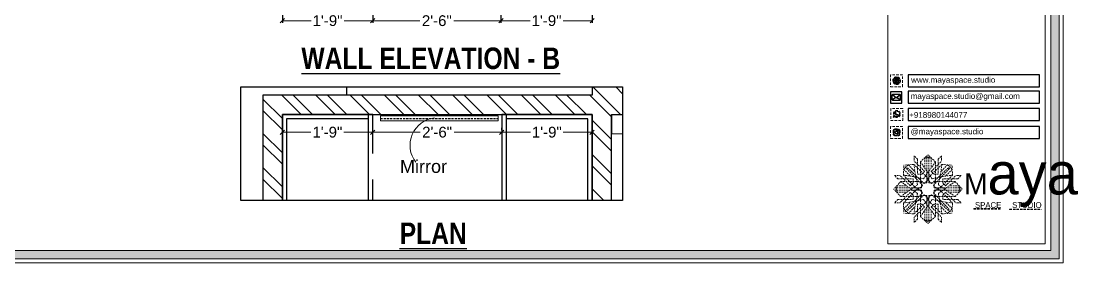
# Model space of a CAD drawing. Header units: millimetres. Extents: x 56222 to 3066687, y -650199 to -121287.
# Drawn here: x 137410.6 to 137656.2, y -182937 to -182880.8 of the extents above; entities that cross this region are included whole.
import ezdxf

# ---------------------------------------------------------------- set-up
doc = ezdxf.new("R2010")
doc.units = ezdxf.units.MM
doc.header["$MEASUREMENT"] = 0
doc.header["$PDMODE"] = 35
doc.linetypes.add('DASHED', pattern=[0.75, 0.5, -0.25])
doc.linetypes.add('DASHEDX2', pattern=[1.5, 1, -0.5])
doc.layers.get('Defpoints').update_dxf_attribs({"color": 220})
doc.layers.add('AR HATCH-7', color=7, linetype='Continuous')
for name, color, linetype, lineweight in [('dim05', 1, 'Continuous', 13), ('Dimension', 10, 'DASHEDX2', 20), ('ELEVATION ( SPIRAL STAIR )', 250, 'Continuous', 9), ('FIRST FLOOR', 7, 'Continuous', 9), ('FIRST FLOOR_( PLine )_', 251, 'Continuous', 30), ('FUR1', 1, 'Continuous', 0), ('FURNITURE', 32, 'Continuous', 9), ('Labelling', 1, 'Continuous', 25), ('wall', 7, 'Continuous', 30), ('XX~SLAB ( BEAM )~ ( DIM )', 7, 'Continuous', 9)]:
    doc.layers.add(name, color=color, linetype=linetype, lineweight=lineweight)
doc.styles.add('Arial', font='arial.ttf')
doc.styles.get("Standard").update_dxf_attribs({"font": 'arial.ttf', "height": 6})
doc.styles.add('style4', font='ARIALN.TTF')
doc.dimstyles.new('ISO-25', dxfattribs={"dimtxt": 2.5, "dimasz": 1, "dimexe": 0.5, "dimexo": 1, "dimtad": 0, "dimdec": 1, "dimlunit": 4, "dimtxsty": 'Standard', "dimblk": 'OBLIQUE', "dimcen": 2.5, "dimclrd": 1, "dimclre": 1, "dimclrt": 5, "dimadec": 0, "dimazin": 0, "dimtfac": 1, "dimtdec": 1, "dimtmove": 0, "dimatfit": 3, "dimfxl": 1, "dimlwd": -1, "dimarcsym": 0})

# ---------------------------------------------------------------- blocks, each defined once
blk = doc.blocks.new('_Oblique')
at = {"layer": 'wall', "color": 0, "lineweight": -2}
blk.add_line((-0.5, -0.5), (0.5, 0.5), dxfattribs=at)
blk = doc.blocks.new('*D652')
at = {"layer": 'Defpoints', "color": 0, "lineweight": 30, "transparency": 16777216}
for p in [(137492.29, -182875.03), (137471.29, -182878.03), (137492.29, -182880.68)]:
    blk.add_point(p, dxfattribs=at)
at = {"layer": 'dim05', "color": 1, "linetype": 'Continuous', "lineweight": -2, "transparency": 16777216}
for p, q in [((137492.29, -182876.03), (137492.29, -182881.18)), ((137471.29, -182879.03), (137471.29, -182881.18))]:
    blk.add_line(p, q, dxfattribs=at)
at = {"layer": 'dim05', "color": 1, "linetype": 'Continuous', "transparency": 16777216}
for p, q in [((137471.29, -182880.68), (137477.96, -182880.68)), ((137492.29, -182880.68), (137485.62, -182880.68))]:
    blk.add_line(p, q, dxfattribs=at)
at = {"layer": 'dim05', "color": 1, "transparency": 16777216, "rotation": 180}
blk.add_blockref('_Oblique', (137471.29, -182880.68), dxfattribs=at)
at = {"layer": 'dim05', "color": 1, "transparency": 16777216}
blk.add_blockref('_Oblique', (137492.29, -182880.68), dxfattribs=at)
at = {"layer": 'dim05', "color": 5, "lineweight": 25, "transparency": 16777216, "insert": (137481.79, -182880.68), "char_height": 2.5, "attachment_point": 5, "style": 'Arial'}
blk.add_mtext('1\'-9"', dxfattribs=at)
blk = doc.blocks.new('*D653')
at = {"layer": 'Defpoints', "color": 0, "lineweight": 30, "transparency": 16777216}
for p in [(137492.29, -182875.03), (137522.1, -182875.03), (137522.1, -182880.68)]:
    blk.add_point(p, dxfattribs=at)
at = {"layer": 'dim05', "color": 1, "linetype": 'Continuous', "lineweight": -2, "transparency": 16777216}
for p, q in [((137492.29, -182876.03), (137492.29, -182881.18)), ((137522.1, -182876.03), (137522.1, -182881.18))]:
    blk.add_line(p, q, dxfattribs=at)
at = {"layer": 'dim05', "color": 1, "linetype": 'Continuous', "transparency": 16777216}
for p, q in [((137492.29, -182880.68), (137503.22, -182880.68)), ((137522.1, -182880.68), (137511.16, -182880.68))]:
    blk.add_line(p, q, dxfattribs=at)
at = {"layer": 'dim05', "color": 1, "transparency": 16777216, "rotation": 180}
blk.add_blockref('_Oblique', (137492.29, -182880.68), dxfattribs=at)
at = {"layer": 'dim05', "color": 1, "transparency": 16777216}
blk.add_blockref('_Oblique', (137522.1, -182880.68), dxfattribs=at)
at = {"layer": 'dim05', "color": 5, "lineweight": 25, "transparency": 16777216, "insert": (137507.19, -182880.68), "char_height": 2.5, "attachment_point": 5, "style": 'Arial'}
blk.add_mtext('2\'-6"', dxfattribs=at)
blk = doc.blocks.new('*D654')
at = {"layer": 'Defpoints', "color": 0, "lineweight": 30, "transparency": 16777216}
for p in [(137522.1, -182875.03), (137543.29, -182878.03), (137543.29, -182880.68)]:
    blk.add_point(p, dxfattribs=at)
at = {"layer": 'dim05', "color": 1, "linetype": 'Continuous', "lineweight": -2, "transparency": 16777216}
for p, q in [((137522.1, -182876.03), (137522.1, -182881.18)), ((137543.29, -182879.03), (137543.29, -182881.18))]:
    blk.add_line(p, q, dxfattribs=at)
at = {"layer": 'dim05', "color": 1, "linetype": 'Continuous', "transparency": 16777216}
for p, q in [((137522.1, -182880.68), (137528.86, -182880.68)), ((137543.29, -182880.68), (137536.52, -182880.68))]:
    blk.add_line(p, q, dxfattribs=at)
at = {"layer": 'dim05', "color": 1, "transparency": 16777216, "rotation": 180}
blk.add_blockref('_Oblique', (137522.1, -182880.68), dxfattribs=at)
at = {"layer": 'dim05', "color": 1, "transparency": 16777216}
blk.add_blockref('_Oblique', (137543.29, -182880.68), dxfattribs=at)
at = {"layer": 'dim05', "color": 5, "lineweight": 25, "transparency": 16777216, "insert": (137532.69, -182880.68), "char_height": 2.5, "attachment_point": 5, "style": 'Arial'}
blk.add_mtext('1\'-9"', dxfattribs=at)
blk = doc.blocks.new('FSFSF')
at = {"color": 42, "lineweight": 5, "true_color": 0xe0ac11}
for p, q in [((28600.03, 143.51), (28600.03, 140.16)), ((28602.15, 141.41), (28600.03, 143.51)), ((28606.47, 133.76), (28600.03, 140.16)), ((28602.15, 141.41), (28602.15, 131.95)), ((28603.86, 139.69), (28608.58, 144.08)), ((28603.86, 126.58), (28603.86, 139.69)), ((28603.86, 139.69), (28608.58, 133.02)), ((28607.9, 142.22), (28606.58, 142.22)), ((28606.58, 142.22), (28606.58, 135.84)), ((28607.9, 142.22), (28608.58, 142.85)), ((28607.9, 142.22), (28607.9, 126.58)), ((28613.31, 139.69), (28608.58, 144.08)), ((28609.27, 142.22), (28608.59, 142.85)), ((28613.31, 139.69), (28608.59, 133.02)), ((28609.27, 142.22), (28609.27, 126.58)), ((28609.27, 142.22), (28610.59, 142.22)), ((28610.59, 142.22), (28610.59, 135.84)), ((28610.7, 133.76), (28617.14, 140.16)), ((28613.31, 126.58), (28613.31, 139.69)), ((28615.02, 141.41), (28617.14, 143.51)), ((28615.02, 141.41), (28615.02, 131.95)), ((28617.14, 143.51), (28617.14, 140.16)), ((28593.19, 131.45), (28593.54, 137.71)), ((28593.39, 135), (28594.56, 136.12)), ((28593.39, 135), (28597.6, 130.78)), ((28599.8, 138.06), (28593.54, 137.71)), ((28595.12, 136.69), (28594.53, 136.69)), ((28594.56, 136.12), (28594.56, 136.71)), ((28605.17, 124.98), (28594.56, 136.12)), ((28596.24, 137.86), (28595.12, 136.69)), ((28606.27, 126.08), (28595.12, 136.69)), ((28596.24, 137.86), (28600.47, 133.65)), ((28601.03, 130), (28599.8, 138.06)), ((28599.8, 138.05), (28608.58, 129.56)), ((28606.47, 133.76), (28604.75, 131.95)), ((28605.86, 129.18), (28608.58, 133.02)), ((28617.37, 138.05), (28608.59, 129.56)), ((28611.31, 129.18), (28608.59, 133.02)), ((28610.7, 133.76), (28612.42, 131.95)), ((28610.9, 126.08), (28622.05, 136.69)), ((28612.02, 124.98), (28622.62, 136.12)), ((28616.14, 130), (28617.37, 138.06)), ((28620.93, 137.86), (28616.7, 133.65)), ((28617.37, 138.06), (28623.63, 137.71)), ((28623.8, 135), (28619.59, 130.78)), ((28620.93, 137.86), (28622.05, 136.69)), ((28622.05, 136.69), (28622.64, 136.69)), ((28622.62, 136.12), (28622.62, 136.71)), ((28623.8, 135), (28622.62, 136.12)), ((28624, 131.45), (28623.65, 137.71)), ((28591.56, 127.39), (28587.17, 122.66)), ((28587.73, 131.22), (28591.08, 131.22)), ((28589.84, 129.1), (28587.73, 131.22)), ((28589.84, 129.1), (28599.29, 129.1)), ((28597.49, 124.78), (28591.08, 131.22)), ((28604.66, 127.39), (28591.56, 127.39)), ((28591.56, 127.39), (28598.23, 122.67)), ((28593.19, 131.45), (28601.69, 122.67)), ((28601.25, 130.22), (28593.19, 131.45)), ((28597.49, 124.78), (28599.29, 126.5)), ((28599.29, 126.5), (28599.29, 129.1)), ((28605.86, 129.18), (28601.03, 130)), ((28602.07, 125.39), (28601.25, 130.22)), ((28604.75, 131.95), (28602.15, 131.95)), ((28603.68, 126.54), (28603.68, 127.39)), ((28604.66, 126.54), (28603.68, 126.54)), ((28604.71, 127.57), (28603.86, 127.57)), ((28607.9, 126.58), (28603.86, 126.58)), ((28604.66, 123.35), (28604.66, 127.39)), ((28604.7, 126.58), (28604.71, 127.57)), ((28606.27, 126.08), (28608.58, 128.27)), ((28607.9, 128.92), (28608.58, 129.56)), ((28607.9, 128.92), (28608.58, 128.27)), ((28609.27, 128.92), (28608.59, 129.56)), ((28609.27, 128.92), (28608.59, 128.27)), ((28610.9, 126.08), (28608.59, 128.27)), ((28609.27, 126.58), (28613.31, 126.58)), ((28611.31, 129.18), (28616.14, 130)), ((28612.42, 131.95), (28615.02, 131.95)), ((28612.46, 126.58), (28612.46, 127.57)), ((28612.46, 127.57), (28613.31, 127.57)), ((28612.52, 123.35), (28612.52, 127.39)), ((28612.52, 127.39), (28625.63, 127.39)), ((28612.52, 126.54), (28613.51, 126.54)), ((28613.51, 126.54), (28613.51, 127.39)), ((28615.12, 125.39), (28615.94, 130.22)), ((28623.99, 131.45), (28615.5, 122.67)), ((28615.94, 130.22), (28624, 131.45)), ((28627.34, 129.1), (28617.89, 129.1)), ((28617.89, 126.5), (28617.89, 129.1)), ((28619.7, 124.78), (28617.89, 126.5)), ((28625.63, 127.39), (28618.96, 122.67)), ((28619.7, 124.78), (28626.1, 131.22)), ((28625.63, 127.39), (28630.02, 122.66)), ((28629.45, 131.22), (28626.1, 131.22)), ((28627.34, 129.1), (28629.45, 131.22)), ((28591.56, 117.94), (28587.17, 122.66)), ((28589.03, 123.35), (28588.4, 122.67)), ((28589.03, 121.98), (28588.4, 122.65)), ((28589.03, 123.35), (28589.03, 124.67)), ((28589.03, 124.67), (28595.4, 124.67)), ((28589.03, 123.35), (28604.66, 123.35)), ((28589.03, 121.98), (28604.66, 121.98)), ((28589.03, 121.98), (28589.03, 120.66)), ((28589.03, 120.66), (28595.4, 120.66)), ((28597.49, 120.54), (28591.08, 114.11)), ((28591.56, 117.94), (28598.23, 122.65)), ((28593.19, 113.88), (28601.69, 122.65)), ((28605.17, 120.35), (28594.56, 109.2)), ((28597.49, 120.54), (28599.29, 118.83)), ((28602.07, 125.39), (28598.23, 122.67)), ((28602.07, 119.94), (28598.23, 122.65)), ((28602.07, 119.94), (28601.25, 115.1)), ((28602.33, 123.35), (28601.69, 122.67)), ((28602.33, 121.98), (28601.69, 122.65)), ((28602.33, 123.35), (28602.97, 122.67)), ((28602.33, 121.98), (28602.97, 122.65)), ((28605.17, 124.98), (28602.97, 122.67)), ((28605.17, 120.35), (28602.97, 122.65)), ((28604.66, 121.98), (28604.66, 117.94)), ((28612.02, 124.98), (28614.21, 122.67)), ((28612.02, 120.35), (28614.21, 122.65)), ((28612.02, 120.35), (28622.62, 109.2)), ((28628.16, 123.35), (28612.52, 123.35)), ((28612.52, 121.98), (28612.52, 117.94)), ((28628.16, 121.98), (28612.52, 121.98)), ((28614.85, 123.35), (28614.21, 122.67)), ((28614.85, 121.98), (28614.21, 122.65)), ((28614.85, 123.35), (28615.5, 122.67)), ((28614.85, 121.98), (28615.5, 122.65)), ((28615.12, 125.39), (28618.96, 122.67)), ((28615.12, 119.94), (28618.96, 122.65)), ((28615.12, 119.94), (28615.94, 115.1)), ((28623.99, 113.88), (28615.5, 122.65)), ((28619.7, 120.54), (28617.89, 118.83)), ((28625.63, 117.94), (28618.96, 122.65)), ((28619.7, 120.54), (28626.1, 114.11)), ((28628.16, 124.67), (28621.78, 124.67)), ((28628.16, 120.66), (28621.78, 120.66)), ((28625.63, 117.94), (28630.02, 122.66)), ((28628.16, 123.35), (28628.16, 124.67)), ((28628.16, 123.35), (28628.78, 122.67)), ((28628.16, 121.98), (28628.78, 122.65)), ((28628.16, 121.98), (28628.16, 120.66)), ((28589.84, 116.23), (28587.73, 114.11)), ((28587.73, 114.11), (28591.08, 114.11)), ((28589.84, 116.23), (28599.29, 116.23)), ((28604.66, 117.94), (28591.56, 117.94)), ((28601.25, 115.1), (28593.19, 113.87)), ((28593.19, 113.87), (28593.54, 107.62)), ((28593.39, 110.32), (28597.6, 114.55)), ((28606.27, 119.15), (28595.12, 108.54)), ((28599.29, 118.83), (28599.29, 116.23)), ((28599.8, 107.17), (28608.58, 115.67)), ((28601.03, 115.23), (28599.8, 107.17)), ((28605.86, 116.05), (28601.03, 115.23)), ((28602.15, 103.82), (28602.15, 113.27)), ((28604.75, 113.27), (28602.15, 113.27)), ((28604.66, 118.78), (28603.68, 118.78)), ((28603.68, 118.78), (28603.68, 117.94)), ((28607.9, 118.65), (28603.86, 118.65)), ((28603.86, 118.65), (28603.86, 105.54)), ((28604.71, 117.66), (28603.86, 117.66)), ((28604.7, 118.65), (28604.71, 117.66)), ((28606.47, 111.47), (28604.75, 113.27)), ((28605.86, 116.05), (28608.58, 112.21)), ((28606.27, 119.15), (28608.58, 116.96)), ((28607.9, 103.01), (28607.9, 118.65)), ((28607.9, 116.31), (28608.58, 116.96)), ((28607.9, 116.31), (28608.58, 115.67)), ((28610.9, 119.15), (28608.59, 116.96)), ((28609.27, 116.31), (28608.59, 116.96)), ((28609.27, 116.31), (28608.59, 115.67)), ((28611.31, 116.05), (28608.59, 112.21)), ((28617.37, 107.17), (28608.59, 115.67)), ((28609.27, 118.65), (28613.31, 118.65)), ((28609.27, 103.01), (28609.27, 118.65)), ((28610.7, 111.47), (28612.42, 113.27)), ((28610.9, 119.15), (28622.05, 108.54)), ((28611.31, 116.05), (28616.14, 115.23)), ((28612.42, 113.27), (28615.02, 113.27)), ((28612.46, 118.65), (28612.46, 117.66)), ((28612.46, 117.66), (28613.31, 117.66)), ((28612.52, 118.78), (28613.51, 118.78)), ((28612.52, 117.94), (28625.63, 117.94)), ((28613.31, 118.65), (28613.31, 105.54)), ((28613.51, 118.78), (28613.51, 117.94)), ((28615.02, 103.82), (28615.02, 113.27)), ((28615.94, 115.1), (28624, 113.87)), ((28616.14, 115.23), (28617.37, 107.17)), ((28617.89, 118.83), (28617.89, 116.23)), ((28627.34, 116.23), (28617.89, 116.23)), ((28623.8, 110.32), (28619.59, 114.55)), ((28624, 113.87), (28623.65, 107.62)), ((28629.45, 114.11), (28626.1, 114.11)), ((28627.34, 116.23), (28629.45, 114.11)), ((28593.39, 110.32), (28594.56, 109.2)), ((28599.8, 107.17), (28593.54, 107.52)), ((28595.12, 108.54), (28594.53, 108.54)), ((28594.56, 109.2), (28594.56, 108.61)), ((28596.24, 107.37), (28595.12, 108.54)), ((28596.24, 107.37), (28600.47, 111.58)), ((28606.47, 111.47), (28600.03, 105.07)), ((28603.86, 105.54), (28608.58, 112.21)), ((28606.58, 103.01), (28606.58, 109.38)), ((28613.31, 105.54), (28608.59, 112.21)), ((28610.59, 103.01), (28610.59, 109.38)), ((28610.7, 111.47), (28617.14, 105.07)), ((28620.93, 107.37), (28616.7, 111.58)), ((28617.37, 107.17), (28623.63, 107.52)), ((28620.93, 107.37), (28622.05, 108.54)), ((28622.05, 108.54), (28622.64, 108.54)), ((28623.8, 110.32), (28622.62, 109.2)), ((28622.62, 109.2), (28622.62, 108.61)), ((28600.03, 101.71), (28600.03, 105.07)), ((28602.15, 103.82), (28600.03, 101.71)), ((28603.86, 105.54), (28608.58, 101.15)), ((28607.9, 103.01), (28606.58, 103.01)), ((28607.9, 103.01), (28608.58, 102.38)), ((28613.31, 105.54), (28608.58, 101.15)), ((28609.27, 103.01), (28608.59, 102.38)), ((28609.27, 103.01), (28610.59, 103.01)), ((28615.02, 103.82), (28617.14, 101.71)), ((28617.14, 101.71), (28617.14, 105.07))]:
    blk.add_line(p, q, dxfattribs=at)
blk = doc.blocks.new('hgwg')
at = {"layer": 'Dimension', "true_color": 0xd39e00}
h = blk.add_hatch(color=42, dxfattribs=at)
h.dxf.hatch_style = 1
h.paths.add_polyline_path([(27505.71, 45.05), (27494.27, 45.05), (27494.27, 44.9), (27505.71, 44.9)])
h = blk.add_hatch(color=42, dxfattribs=at)
h.dxf.hatch_style = 1
h.paths.add_polyline_path([(27523.3, 44.9), (27509.68, 44.9), (27509.68, 44.75), (27523.3, 44.75)])
at = {"layer": 'Dimension', "color": 42, "true_color": 0xd39e00}
for p, q in [((27494.27, 45.05), (27505.71, 45.05)), ((27494.27, 44.9), (27494.27, 45.05)), ((27494.27, 44.9), (27505.71, 44.9)), ((27505.71, 45.05), (27505.71, 44.9)), ((27509.68, 44.9), (27523.3, 44.9)), ((27509.68, 44.9), (27509.68, 44.75)), ((27509.68, 44.75), (27523.3, 44.75)), ((27523.3, 44.75), (27523.3, 44.9))]:
    blk.add_line(p, q, dxfattribs=at)
at = {"layer": 'Dimension', "color": 42, "true_color": 0xd39e00, "attachment_point": 1}
for s, width, insert, char_height in [('{\\fCinzel|b0|i0|c0|p2;\\H1.5x;M\\fAmsterdam One|b0|i0|c0|p2;\\H2x;aya}', 85.3277, (27490.17, 69.17), 6), ('{\\fCinzel|b0|i0|c0|p0;SPACE     STUDIO}', 66.129, (27494.83, 47.86), 2.5)]:
    blk.add_mtext_dynamic_manual_height_columns(s, width=width, gutter_width=30, heights=[0], dxfattribs=dict(at, insert=insert, char_height=char_height))
blk = doc.blocks.new('QEGW4TG')
at = {"layer": 'Dimension', "true_color": 0x000000}
h = blk.add_hatch(color=18, dxfattribs=at)
h.dxf.hatch_style = 1
h.paths.add_polyline_path([(2.69, 1.93, 0.170513), (2.95, 1.97, 0.190337), (3.11, 2.18, 0.316231), (3.07, 2.28), (2.79, 2.37, 0.273721), (2.69, 2.34, 0.040749), (2.63, 2.27, -0.441282), (2.53, 2.25, -0.11828), (2.06, 2.64, -0.441282), (2.07, 2.74, 0.040749), (2.13, 2.81, 0.290083), (2.14, 2.92), (2.01, 3.18, 0.316231), (1.91, 3.2, 0.190337), (1.73, 3, 0.170513), (1.72, 2.74, 0.252784)], flags=0)
h.paths.add_polyline_path([(1.19, 1.98), (1.03, 1.3, 0.550912), (1.11, 1.23), (1.75, 1.39, 6.344125)])
h.paths.add_polyline_path([(1.81, 1.7), (1.4, 1.6), (1.5, 2.03, -9.071339)], flags=16)
h.paths.add_polyline_path([(3.11, 2.16, -0.17811), (2.95, 1.97, -0.170513), (2.69, 1.93, -0.252784), (1.72, 2.74, -0.170513), (1.73, 3, -0.17811), (1.89, 3.19, -0.370089), (2.01, 3.18), (2.14, 2.92, -0.307185), (2.13, 2.8, -0.041087), (2.06, 2.73, 0.321676), (2.05, 2.65, 0.126524), (2.55, 2.24, 0.312216), (2.62, 2.26, -0.041087), (2.68, 2.34, -0.290673), (2.79, 2.37), (3.07, 2.28, -0.370089)], flags=0)
h = blk.add_hatch(color=18, dxfattribs=at)
h.dxf.hatch_style = 1
h.paths.add_polyline_path([(2.79, 2.37, 0.273721), (2.69, 2.34, 0.040749), (2.63, 2.27, -0.441282), (2.53, 2.25, -0.11828), (2.06, 2.64, -0.441282), (2.07, 2.74, 0.040749), (2.13, 2.81, 0.290083), (2.14, 2.92), (2.01, 3.18, 0.316231), (1.91, 3.2, 0.190337), (1.73, 3, 0.170513), (1.72, 2.74, 0.252784), (2.69, 1.93, 0.170513), (2.95, 1.97, 0.190337), (3.11, 2.18, 0.316231), (3.07, 2.28)])
for p, q in [((1.19, 1.98), (1.03, 1.3)), ((1.1, 1.23), (1.75, 1.39)), ((1.5, 2.03), (1.4, 1.6)), ((1.4, 1.6), (1.81, 1.7)), ((2.01, 3.18), (2.14, 2.92)), ((3.07, 2.28), (2.8, 2.36))]:
    blk.add_line(p, q)
blk.add_lwpolyline([(0, 0), (4.68, 0), (4.68, 4.68), (0, 4.68)], close=True)
for centre, radius, start, end in [((1.09, 1.29), 0.0598, 164.8483, 282.1458), ((2.39, 2.56), 1.34, 241.4727, 205.6422), ((2.39, 2.56), 1.04, 235.9962, 210.8333), ((2.09, 2.87), 0.39, 159.7007, 198.4072), ((2.96, 3.23), 1.33, 201.4218, 258.1669), ((2.07, 2.87), 0.364, 118.9685, 159.3648), ((1.94, 3.12), 0.0896, 41.8985, 123.1344), ((2.11, 2.68), 0.066, 135.9932, 224.8892), ((1.67, 3.16), 0.586, 312.4617, 321.8728), ((3.12, 3.42), 1.31, 216.5455, 243.5279), ((2.05, 2.87), 0.104, 320.3924, 28.6971), ((2.57, 2.3), 0.066, 234.2482, 323.1441), ((3.11, 1.94), 0.586, 137.2645, 146.6756), ((2.76, 2.27), 0.104, 70.4402, 138.745), ((2.75, 2.31), 0.39, 260.7301, 299.4366), ((2.76, 2.29), 0.364, 299.7725, 340.1688), ((3.03, 2.2), 0.0896, 336.0029, 57.2388)]:
    blk.add_arc(centre, radius, start, end)
blk = doc.blocks.new('ASGERG')
at = {"layer": 'Dimension', "true_color": 0x000000}
h = blk.add_hatch(color=18, dxfattribs=at)
h.dxf.hatch_style = 1
h.paths.add_polyline_path([(0.99, 1.7, 0.353872), (1.69, 1.03), (2.96, 1.03, 0.353872), (3.66, 1.7), (3.66, 2.99, 0.353872), (2.96, 3.67), (1.69, 3.67, 0.353872), (0.99, 2.99)])
h.paths.add_polyline_path([(1.27, 2.97, -0.353872), (1.72, 3.4), (2.94, 3.4, -0.353872), (3.38, 2.97), (3.38, 1.72, -0.353872), (2.94, 1.3), (1.72, 1.3, -0.353872), (1.27, 1.72)], flags=16)
h.paths.add_polyline_path([(3.02, 2.35, -1), (1.64, 2.35, -1)], flags=0)
h.paths.add_polyline_path([(2.74, 2.35, -1), (1.92, 2.35, -1)], flags=0)
h.paths.add_polyline_path([(2.86, 3.02, -1), (3.19, 3.02, -1)], flags=0)
h.paths.add_polyline_path([(1.64, 2.35, 1), (3.02, 2.35, 1)], flags=0)
h = blk.add_hatch(color=18, dxfattribs=at)
h.dxf.hatch_style = 1
h.paths.add_polyline_path([(1.64, 2.35, 1), (3.02, 2.35, 1)])
h.paths.add_polyline_path([(2.74, 2.35, -1), (1.92, 2.35, -1)], flags=16)
h = blk.add_hatch(color=18, dxfattribs=at)
h.dxf.hatch_style = 1
h.paths.add_polyline_path([(3.19, 3.02, 1), (2.86, 3.02, 1)])
for p, q in [((0.99, 2.99), (0.99, 1.7)), ((1.27, 2.97), (1.27, 1.72)), ((1.69, 3.67), (2.96, 3.67)), ((1.69, 1.03), (2.96, 1.03)), ((2.94, 3.4), (1.72, 3.4)), ((2.94, 1.3), (1.72, 1.3)), ((3.38, 2.97), (3.38, 1.72)), ((3.66, 2.99), (3.66, 1.7))]:
    blk.add_line(p, q)
blk.add_lwpolyline([(0, 0), (4.68, 0), (4.68, 4.68), (0, 4.68)], close=True)
for centre, radius in [((2.33, 2.35), 0.694), ((2.33, 2.35), 0.414), ((3.02, 3.02), 0.168)]:
    blk.add_circle(centre, radius)
for centre, radius, start, end in [((1.76, 2.89), 0.778, 94.8631, 172.8127), ((1.76, 1.8), 0.778, 187.1873, 265.1369), ((1.76, 2.91), 0.491, 94.8631, 172.8127), ((1.76, 1.78), 0.491, 187.1873, 265.1369), ((2.9, 2.91), 0.491, 7.1873, 85.1369), ((2.9, 1.78), 0.491, 274.8631, 352.8127), ((2.89, 2.89), 0.778, 7.1873, 85.1369), ((2.89, 1.8), 0.778, 274.8631, 352.8127)]:
    blk.add_arc(centre, radius, start, end)
blk = doc.blocks.new('DTGWEGEARG')
at = {"layer": 'Dimension', "true_color": 0x000000}
h = blk.add_hatch(color=18, dxfattribs=at)
h.dxf.hatch_style = 1
h.paths.add_polyline_path([(3.83, 2.34, 1), (0.85, 2.34, 1)])
h.paths.add_polyline_path([(2.51, 1.01, 0.105795), (2.96, 1.58, -0.055205), (3.3, 1.41, -0.169822)], flags=16)
h.paths.add_polyline_path([(2.41, 1.12), (2.41, 1.69, -0.058279), (2.81, 1.63, -0.103353)], flags=16)
h.paths.add_polyline_path([(2.26, 1.13, -0.101741), (1.87, 1.63, -0.057171), (2.26, 1.69)], flags=16)
h.paths.add_polyline_path([(2.17, 1.01, -0.169822), (1.38, 1.41, -0.055205), (1.72, 1.58, 0.105795)], flags=16)
h.paths.add_polyline_path([(3.02, 1.72, 0.081336), (3.13, 2.27), (3.68, 2.27, -0.152069), (3.4, 1.52, 0.05687)], flags=16)
h.paths.add_polyline_path([(2.87, 1.77, 0.061945), (2.41, 1.84), (2.41, 2.27), (2.98, 2.27, -0.081344)], flags=16)
h.paths.add_polyline_path([(2.26, 1.84, 0.060923), (1.8, 1.77, -0.081344), (1.7, 2.27), (2.26, 2.27)], flags=16)
h.paths.add_polyline_path([(1.66, 1.72, 0.05687), (1.28, 1.52, -0.152069), (1, 2.27), (1.55, 2.27, 0.081336)], flags=16)
h.paths.add_polyline_path([(2.41, 2.42), (2.41, 2.83, 0.061945), (2.87, 2.91, -0.080009), (2.98, 2.42)], flags=16)
h.paths.add_polyline_path([(3.13, 2.42, 0.080116), (3.02, 2.96, 0.05687), (3.4, 3.16, 0.028258), (3.3, 3.27, -0.055205), (2.96, 3.1, 0.105795), (2.51, 3.67, -0.36029), (3.68, 2.42)], flags=16)
h.paths.add_polyline_path([(2.26, 2.42), (1.7, 2.42, -0.080009), (1.8, 2.91, 0.060923), (2.26, 2.84)], flags=16)
h.paths.add_polyline_path([(1.55, 2.42), (1, 2.42, -0.150466), (1.28, 3.16, 0.05687), (1.66, 2.96, 0.080116)], flags=16)
h.paths.add_polyline_path([(2.41, 2.98), (2.41, 3.56, -0.103353), (2.81, 3.05, -0.058279)], flags=16)
h.paths.add_polyline_path([(2.26, 2.99, -0.057171), (1.87, 3.05, -0.101741), (2.26, 3.55)], flags=16)
h.paths.add_polyline_path([(1.72, 3.1, -0.055205), (1.38, 3.27, -0.169822), (2.17, 3.67, 0.105795)], flags=16)
blk.add_lwpolyline([(0, 0), (4.68, 0), (4.68, 4.68), (0, 4.68)], close=True)
at = {"layer": 'Dimension', "color": 18, "true_color": 0x000000}
for p, q in [((1, 2.42), (1.55, 2.42)), ((1, 2.27), (1.55, 2.27)), ((1.7, 2.42), (2.26, 2.42)), ((1.7, 2.27), (2.26, 2.27)), ((2.26, 3.55), (2.26, 2.99)), ((2.26, 2.84), (2.26, 2.42)), ((2.26, 2.27), (2.26, 1.84)), ((2.26, 1.69), (2.26, 1.13)), ((2.41, 3.56), (2.41, 2.98)), ((2.41, 2.83), (2.41, 2.42)), ((2.41, 2.42), (2.98, 2.42)), ((2.41, 2.27), (2.98, 2.27)), ((2.41, 2.27), (2.41, 1.84)), ((2.41, 1.69), (2.41, 1.12)), ((3.13, 2.42), (3.68, 2.42)), ((3.13, 2.27), (3.68, 2.27))]:
    blk.add_line(p, q, dxfattribs=at)
blk.add_circle((2.34, 2.34), 1.49, dxfattribs=at)
for centre, radius, start, end in [((2.34, 2.34), 1.34, 142.3819, 176.6093), ((2.34, 2.34), 1.34, 183.0315, 217.6181), ((2.34, 4.74), 1.9, 236.1399, 249.1595), ((2.34, -0.06), 1.9, 110.8405, 123.8601), ((2.34, 2.34), 1.34, 97.3549, 135.9073), ((2.34, 4.74), 1.75, 236.7417, 249.3811), ((2.34, -0.06), 1.75, 110.6189, 123.2583), ((2.34, 2.34), 1.34, 224.0927, 262.6451), ((3.28, 2.34), 1.73, 159.0567, 177.3789), ((3.28, 2.34), 1.73, 182.3435, 200.9433), ((3.28, 2.34), 1.58, 158.8325, 177.1302), ((3.28, 2.34), 1.58, 182.5658, 201.1675), ((3.28, 2.34), 1.73, 129.9301, 154.0867), ((3.28, 2.34), 1.73, 205.9133, 230.0699), ((2.34, 4.74), 1.9, 253.6799, 267.6253), ((2.34, -0.06), 1.9, 92.3747, 106.3201), ((3.28, 2.34), 1.58, 130.1073, 153.3446), ((2.34, 4.74), 1.75, 254.3336, 267.422), ((2.34, -0.06), 1.75, 92.578, 105.6664), ((3.28, 2.34), 1.58, 206.6554, 229.8927), ((1.4, 2.34), 1.58, 26.6554, 50.2584), ((2.34, 4.74), 1.75, 272.3248, 285.6664), ((2.34, 4.74), 1.9, 272.1415, 286.3201), ((2.34, -0.06), 1.9, 73.6799, 87.8585), ((2.34, -0.06), 1.75, 74.3336, 87.6752), ((1.4, 2.34), 1.58, 309.7416, 333.3446), ((2.34, 2.34), 1.34, 3.3907, 82.6451), ((1.4, 2.34), 1.73, 25.9133, 50.0699), ((1.4, 2.34), 1.73, 309.9301, 334.0867), ((2.34, 2.34), 1.34, 277.3549, 315.9073), ((1.4, 2.34), 1.58, 2.8698, 21.1675), ((1.4, 2.34), 1.58, 338.8325, 357.4342), ((2.34, 4.74), 1.75, 290.6189, 303.2583), ((2.34, -0.06), 1.75, 56.7417, 69.3811), ((2.34, 4.74), 1.9, 290.8405, 303.8601), ((1.4, 2.34), 1.73, 2.6211, 20.9433), ((1.4, 2.34), 1.73, 339.0567, 357.6565), ((2.34, -0.06), 1.9, 56.1399, 69.1595), ((2.34, 2.34), 1.34, 322.3819, 356.9685)]:
    blk.add_arc(centre, radius, start, end, dxfattribs=at)
blk = doc.blocks.new('*D746')
at = {"layer": 'Defpoints', "color": 0, "lineweight": 30, "transparency": 16777216}
for p in [(137471.25, -182906.6), (137471.25, -182906.99), (137492.25, -182906.99)]:
    blk.add_point(p, dxfattribs=at)
at = {"layer": 'dim05', "color": 1, "linetype": 'Continuous', "lineweight": -2, "transparency": 16777216}
for p, q in [((137471.25, -182905.99), (137471.25, -182906.1)), ((137492.25, -182905.99), (137492.25, -182906.1))]:
    blk.add_line(p, q, dxfattribs=at)
at = {"layer": 'dim05', "color": 1, "linetype": 'Continuous', "transparency": 16777216}
for p, q in [((137471.25, -182906.6), (137477.92, -182906.6)), ((137492.25, -182906.6), (137485.58, -182906.6))]:
    blk.add_line(p, q, dxfattribs=at)
at = {"layer": 'dim05', "color": 1, "transparency": 16777216, "rotation": 180}
blk.add_blockref('_Oblique', (137471.25, -182906.6), dxfattribs=at)
at = {"layer": 'dim05', "color": 1, "transparency": 16777216}
blk.add_blockref('_Oblique', (137492.25, -182906.6), dxfattribs=at)
at = {"layer": 'dim05', "color": 5, "lineweight": 25, "transparency": 16777216, "insert": (137481.75, -182906.6), "char_height": 2.5, "attachment_point": 5, "style": 'Arial'}
blk.add_mtext('1\'-9"', dxfattribs=at)
blk = doc.blocks.new('*D747')
at = {"layer": 'Defpoints', "color": 0, "lineweight": 30, "transparency": 16777216}
for p in [(137492.25, -182906.6), (137522.25, -182906.6), (137522.25, -182906.6)]:
    blk.add_point(p, dxfattribs=at)
at = {"layer": 'dim05', "color": 1, "linetype": 'Continuous', "lineweight": -2, "transparency": 16777216}
for p, q in [((137492.25, -182905.6), (137492.25, -182906.1)), ((137522.25, -182905.6), (137522.25, -182906.1))]:
    blk.add_line(p, q, dxfattribs=at)
at = {"layer": 'dim05', "color": 1, "linetype": 'Continuous', "transparency": 16777216}
for p, q in [((137492.25, -182906.6), (137503.28, -182906.6)), ((137522.25, -182906.6), (137511.22, -182906.6))]:
    blk.add_line(p, q, dxfattribs=at)
at = {"layer": 'dim05', "color": 1, "transparency": 16777216, "rotation": 180}
blk.add_blockref('_Oblique', (137492.25, -182906.6), dxfattribs=at)
at = {"layer": 'dim05', "color": 1, "transparency": 16777216}
blk.add_blockref('_Oblique', (137522.25, -182906.6), dxfattribs=at)
at = {"layer": 'dim05', "color": 5, "lineweight": 25, "transparency": 16777216, "insert": (137507.25, -182906.6), "char_height": 2.5, "attachment_point": 5, "style": 'Arial'}
blk.add_mtext('2\'-6"', dxfattribs=at)
blk = doc.blocks.new('*D748')
at = {"layer": 'Defpoints', "color": 0, "lineweight": 30, "transparency": 16777216}
for p in [(137522.25, -182906.6), (137543.25, -182906.6), (137543.25, -182906.6)]:
    blk.add_point(p, dxfattribs=at)
at = {"layer": 'dim05', "color": 1, "linetype": 'Continuous', "lineweight": -2, "transparency": 16777216}
for p, q in [((137522.25, -182905.6), (137522.25, -182906.1)), ((137543.25, -182905.6), (137543.25, -182906.1))]:
    blk.add_line(p, q, dxfattribs=at)
at = {"layer": 'dim05', "color": 1, "linetype": 'Continuous', "transparency": 16777216}
for p, q in [((137522.25, -182906.6), (137528.92, -182906.6)), ((137543.25, -182906.6), (137536.58, -182906.6))]:
    blk.add_line(p, q, dxfattribs=at)
at = {"layer": 'dim05', "color": 1, "transparency": 16777216, "rotation": 180}
blk.add_blockref('_Oblique', (137522.25, -182906.6), dxfattribs=at)
at = {"layer": 'dim05', "color": 1, "transparency": 16777216}
blk.add_blockref('_Oblique', (137543.25, -182906.6), dxfattribs=at)
at = {"layer": 'dim05', "color": 5, "lineweight": 25, "transparency": 16777216, "insert": (137532.75, -182906.6), "char_height": 2.5, "attachment_point": 5, "style": 'Arial'}
blk.add_mtext('1\'-9"', dxfattribs=at)

msp = doc.modelspace()

# ---------------------------------------------------------------- hatches: boundary and pattern name
at = {"layer": 'AR HATCH-7', "lineweight": 25, "true_color": 0x939598}
h = msp.add_hatch(dxfattribs=at)
h.set_pattern_fill('ANSI32', color=252, scale=15, angle=90)
h.set_pattern_definition([(135, (1473.4017, 256.7127), (-3.97747564, -3.97747564), []), (135, (1473.4017, 259.3643), (-3.97747564, -3.97747564), [])])
h.paths.add_polyline_path([(137466.789, -182922.451), (137471.289, -182922.451), (137471.289, -182902.474), (137543.289, -182902.474), (137543.289, -182922.451), (137547.789, -182922.451), (137547.789, -182902.474), (137550.375, -182902.474), (137550.375, -182896.055), (137543.289, -182896.055), (137543.289, -182897.974), (137534.834, -182897.974), (137534.834, -182897.982), (137533.179, -182897.974), (137466.789, -182897.974)])
at = {"layer": 'Dimension', "linetype": 'Continuous', "true_color": 0xd39e00}
h = msp.add_hatch(color=42, dxfattribs=at)
h.paths.add_polyline_path([(137379.467, -182744.337), (137379.467, -182936.015), (137651.786, -182936.015), (137651.786, -182744.337)])
h.paths.add_polyline_path([(137381.379, -182746.248), (137649.875, -182746.248), (137649.875, -182934.104), (137381.379, -182934.104)], flags=16)
at = {"layer": 'Dimension', "true_color": 0x000000}
h = msp.add_hatch(color=18, dxfattribs=at)
h.dxf.hatch_style = 1
h.paths.add_polyline_path([(137614.768, -182899.192, 0.4142136), (137614.971, -182898.989), (137614.971, -182897.975, 0.4142136), (137614.768, -182897.772), (137613.156, -182897.772, 0.4142136), (137612.953, -182897.975), (137612.953, -182898.989, 0.4142136), (137613.156, -182899.192)])
h.paths.add_polyline_path([(137614.112, -182898.581), (137614.858, -182899.079, -0.1989124), (137614.768, -182899.116), (137613.156, -182899.116, -0.1989124), (137613.067, -182899.079), (137613.813, -182898.581), (137613.962, -182898.721)], flags=16)
h.paths.add_polyline_path([(137613.962, -182898.617), (137613.142, -182897.849, -0.0287833), (137613.156, -182897.848), (137614.768, -182897.848, -0.0287833), (137614.783, -182897.849)], flags=16)
h.paths.add_polyline_path([(137614.169, -182898.527), (137614.857, -182897.884, -0.2024819), (137614.895, -182897.975), (137614.895, -182898.989, -0.043076), (137614.893, -182899.011)], flags=16)
h.paths.add_polyline_path([(137613.756, -182898.527), (137613.031, -182899.011, -0.043076), (137613.029, -182898.989), (137613.029, -182897.975, -0.2024819), (137613.068, -182897.884)], flags=16)

# ---------------------------------------------------------------- linework, layer by layer
at = {"color": 18, "true_color": 0x000000}
for points in [[(137616.727, -182896.014), (137647.24, -182896.014), (137647.24, -182893.225), (137616.727, -182893.225)], [(137616.727, -182899.82), (137647.24, -182899.82), (137647.24, -182897.031), (137616.727, -182897.031)], [(137616.741, -182903.88), (137647.24, -182903.88), (137647.24, -182901.091), (137616.741, -182901.091)], [(137616.727, -182908.037), (137647.24, -182908.037), (137647.24, -182905.249), (137616.727, -182905.249)]]:
    msp.add_lwpolyline(points, close=True, dxfattribs=at)
msp.add_lwpolyline([(137612.635, -182899.841), (137615.287, -182899.841), (137615.287, -182897.189), (137612.635, -182897.189)], close=True)
at = {"layer": 'Dimension', "color": 18, "linetype": 'Continuous', "true_color": 0x000000}
for p, q in [((137612.953, -182897.975), (137612.953, -182898.989)), ((137613.029, -182897.975), (137613.029, -182898.989)), ((137613.031, -182899.011), (137613.756, -182898.527)), ((137613.067, -182899.079), (137613.813, -182898.581)), ((137613.068, -182897.884), (137613.756, -182898.527)), ((137613.142, -182897.849), (137613.962, -182898.617)), ((137613.156, -182897.772), (137614.768, -182897.772)), ((137613.156, -182897.848), (137614.768, -182897.848)), ((137613.156, -182899.116), (137614.768, -182899.116)), ((137613.156, -182899.192), (137614.768, -182899.192)), ((137613.813, -182898.581), (137613.962, -182898.721)), ((137613.962, -182898.617), (137614.783, -182897.849)), ((137613.962, -182898.721), (137614.112, -182898.581)), ((137614.858, -182899.079), (137614.112, -182898.581)), ((137614.169, -182898.527), (137614.857, -182897.884)), ((137614.893, -182899.011), (137614.169, -182898.527)), ((137614.895, -182897.975), (137614.895, -182898.989)), ((137614.971, -182897.975), (137614.971, -182898.989))]:
    msp.add_line(p, q, dxfattribs=at)
at = {"layer": 'Dimension', "color": 42, "linetype": 'Continuous', "true_color": 0xd39e00}
for points in [[(137378.512, -182743.381), (137652.742, -182743.381), (137652.742, -182936.971), (137378.512, -182936.971)], [(137379.467, -182744.337), (137651.786, -182744.337), (137651.786, -182936.015), (137379.467, -182936.015)], [(137381.379, -182746.248), (137649.875, -182746.248), (137649.875, -182934.104), (137381.379, -182934.104)]]:
    msp.add_lwpolyline(points, close=True, dxfattribs=at)
at = {"layer": 'Dimension', "color": 42, "linetype": 'ByBlock', "true_color": 0xd39e00}
msp.add_lwpolyline([(137611.989, -182932.531), (137611.989, -182747.821), (137648.581, -182747.821), (137648.581, -182932.531)], close=True, dxfattribs=at)
at = {"layer": 'Dimension', "color": 18, "true_color": 0x000000}
for centre, radius, start, end in [((137613.156, -182897.975), 0.203, 90, 180), ((137613.156, -182898.989), 0.203, 180, 270), ((137613.156, -182897.975), 0.127, 134.21354, 180), ((137613.156, -182898.989), 0.127, 180, 189.86619), ((137613.156, -182898.989), 0.127, 224.99995, 270), ((137613.156, -182897.975), 0.127, 90, 96.59481), ((137614.768, -182897.975), 0.203, 0, 90), ((137614.768, -182897.975), 0.127, 83.40519, 90), ((137614.768, -182898.989), 0.203, 270, 0), ((137614.768, -182898.989), 0.127, 270, 315.00005), ((137614.768, -182897.975), 0.127, 0, 45.78646), ((137614.768, -182898.989), 0.127, 350.13381, 0)]:
    msp.add_arc(centre, radius, start, end, dxfattribs=at)
at = {"layer": 'ELEVATION ( SPIRAL STAIR )', "color": 5}
msp.add_lwpolyline([(137521.412, -182902.825), (137521.412, -182903.975), (137494.089, -182903.975), (137494.089, -182902.825)], close=True, dxfattribs=at)
at = {"layer": 'FIRST FLOOR'}
for p, q in [((137543.289, -182896.055), (137543.289, -182897.974)), ((137543.289, -182897.974), (137466.789, -182897.974)), ((137466.789, -182897.974), (137466.789, -182922.451)), ((137543.289, -182902.474), (137471.289, -182902.474)), ((137471.289, -182902.474), (137471.289, -182922.451)), ((137543.289, -182902.474), (137543.289, -182922.451)), ((137547.789, -182902.474), (137550.375, -182902.474)), ((137547.789, -182902.474), (137547.789, -182922.451))]:
    msp.add_line(p, q, dxfattribs=at)
at = {"layer": 'FIRST FLOOR_( PLine )_'}
for p, q in [((137543.289, -182896.055), (137543.289, -182897.974)), ((137543.289, -182897.974), (137466.789, -182897.974)), ((137466.789, -182897.974), (137466.789, -182922.451)), ((137471.289, -182922.451), (137471.289, -182902.474)), ((137471.289, -182902.474), (137543.289, -182902.474)), ((137543.289, -182902.474), (137543.289, -182922.451)), ((137547.789, -182922.451), (137547.789, -182902.474)), ((137547.789, -182902.474), (137550.375, -182902.474))]:
    msp.add_line(p, q, dxfattribs=at)
at = {"layer": 'FURNITURE', "lineweight": 30}
for p, q in [((137486.289, -182897.974), (137486.289, -182896.055)), ((137491.289, -182903.474), (137472.289, -182903.474)), ((137472.289, -182903.474), (137472.289, -182922.451)), ((137491.289, -182922.451), (137491.289, -182902.474)), ((137523.289, -182902.474), (137523.289, -182922.451)), ((137542.289, -182903.474), (137523.289, -182903.474)), ((137542.289, -182922.451), (137542.289, -182903.474))]:
    msp.add_line(p, q, dxfattribs=at)
at = {"layer": 'FURNITURE', "color": 3, "linetype": 'DASHED', "lineweight": 30}
msp.add_line((137494.089, -182903.4), (137521.412, -182903.4), dxfattribs=at)
at = {"layer": 'FURNITURE', "lineweight": 30}
for points in [[(137492.289, -182922.451), (137492.289, -182902.474), (137471.289, -182902.474), (137471.289, -182922.451)], [(137543.289, -182922.451), (137543.289, -182902.474), (137522.289, -182902.474), (137522.289, -182922.451)]]:
    msp.add_lwpolyline(points, dxfattribs=at)
at = {"layer": 'FURNITURE'}
msp.add_lwpolyline([(137550.375, -182906.974), (137547.883, -182906.974), (137547.883, -182902.474), (137550.375, -182902.474)], dxfattribs=at)
at = {"layer": 'XX~SLAB ( BEAM )~ ( DIM )', "color": 252, "lineweight": 25, "true_color": 0x939598}
msp.add_lwpolyline([(137550.375, -182896.055), (137550.375, -182922.451), (137461.606, -182922.451), (137461.606, -182896.055)], close=True, dxfattribs=at)

# ---------------------------------------------------------------- block references
at = {"layer": 'Dimension', "color": 42, "true_color": 0xd39e00}
for name, p, xscale, yscale, zscale in [('DTGWEGEARG', (137612.649, -182896.014), 0.5961650304383864, 0.5961650304383864, 0.5961650304383864), ('QEGW4TG', (137612.664, -182903.88), 0.5961650304383864, 0.5961650304383864, 0.5961650304383864), ('ASGERG', (137612.649, -182908.037), 0.5961650304383864, 0.5961650304383864, 0.5961650304383864), ('FSFSF', (127010.626, -182965.313), 0.3708917059599978, 0.3708917059599978, 0.3708917059599978), ('hgwg', (122750.471, -182948.753), 0.5412575640111381, 0.5412575640111381, 0.5412575640111381)]:
    msp.add_blockref(name, p, dxfattribs=dict(at, xscale=xscale, yscale=yscale, zscale=zscale))

# ---------------------------------------------------------------- texts
at = {"color": 18, "true_color": 0x000000, "char_height": 1.333, "attachment_point": 1}
for s, width, gutter_width, insert in [('www.mayaspace.studio', 8.95172, 7.488, (137617.415, -182893.77)), ('mayaspace.studio@gmail.com', 5.5847, 4.671, (137617.309, -182897.53)), ('+918980144077', 21.77774, 4.671, (137616.964, -182901.915)), ('@mayaspace.studio', 5.5847, 4.671, (137617.309, -182905.747))]:
    msp.add_mtext_dynamic_manual_height_columns(s, width=width, gutter_width=gutter_width, heights=[0], dxfattribs=dict(at, insert=insert))
at = {"layer": 'Labelling', "color": 251, "true_color": 0x636466, "char_height": 5, "attachment_point": 5, "style": 'style4'}
for s, insert in [('{\\fArial Narrow|b1|i0|c0|p34;\\LWALL ELEVATION - B}', (137505.77, -182889.452)), ('{\\fArial Narrow|b1|i0|c0|p34;\\LPLAN}', (137506.343, -182930.107))]:
    msp.add_mtext_dynamic_manual_height_columns(s, width=79.10806, gutter_width=1, heights=[0], dxfattribs=dict(at, insert=insert))

# ---------------------------------------------------------------- dimensions: what is measured, and where the dimension line sits
at = {"layer": 'dim05', "color": 27, "lineweight": 25, "true_color": 0x7d5120}
for base, p1, p2, picture, middle in [((137492.289, -182880.68), (137471.289, -182878.031), (137492.289, -182875.031), '*D652', (137481.789, -182880.68)), ((137522.098, -182880.68), (137492.289, -182875.031), (137522.098, -182875.031), '*D653', (137507.194, -182880.68)), ((137543.289, -182880.68), (137522.098, -182875.031), (137543.289, -182878.031), '*D654', (137532.694, -182880.68)), ((137522.253, -182906.597), (137492.253, -182906.597), (137522.253, -182906.597), '*D747', (137507.253, -182906.597)), ((137543.253, -182906.597), (137522.253, -182906.597), (137543.253, -182906.597), '*D748', (137532.753, -182906.597))]:
    dim = msp.add_linear_dim(base=base, p1=p1, p2=p2, dimstyle='ISO-25', override={"dimtxsty": 'Arial'}, dxfattribs=at)
    dim.commit()
    dim.dimension.update_dxf_attribs({"geometry": picture, "text_midpoint": middle})
dim = msp.add_linear_dim(base=(137471.253, -182906.597), p1=(137492.253, -182906.994), p2=(137471.253, -182906.994), angle=180, dimstyle='ISO-25', override={"dimtxsty": 'Arial'}, dxfattribs=at)
dim.commit()
dim.dimension.update_dxf_attribs({"geometry": '*D746', "text_midpoint": (137481.753, -182906.597)})

# ---------------------------------------------------------------- next in the draw order: texts
at = {"layer": 'Labelling', "color": 1, "insert": (137501.477, -182914.573, 0.005), "char_height": 3, "width": 16.1646, "attachment_point": 5, "style": 'Arial', "bg_fill": 2}
msp.add_mtext('\\A1;\\pxqr;Mirror', dxfattribs=at)

# ---------------------------------------------------------------- next in the draw order: linework, layer by layer
at = {"layer": 'FUR1', "color": 252, "true_color": 0x939598}
msp.add_arc((137507.419, -182909.639, -2.494), 6.453, 96.53582, 217.48881, dxfattribs=at)

doc.saveas('drawing.dxf')
